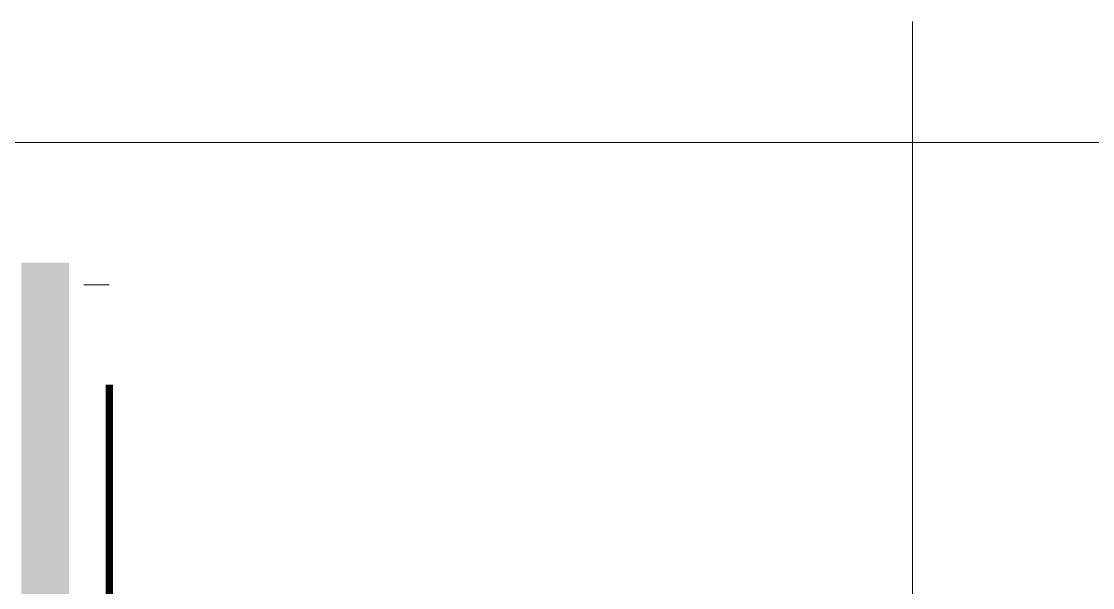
# Model space of a CAD drawing. Header units: millimetres. Extents: x 404985 to 540841, y 1898 to 26709.
# Drawn here: x 503091 to 507352, y 24456 to 26709 of the extents above; entities that cross this region are included whole.
import ezdxf

# ---------------------------------------------------------------- set-up
doc = ezdxf.new("R2010")
doc.units = ezdxf.units.MM
doc.layers.add('TK', color=51, linetype='Continuous', lineweight=18)

# ---------------------------------------------------------------- blocks, each defined once
blk = doc.blocks.new('regggg')
at = {"layer": 'TK', "color": 45, "ltscale": 3}
for p, q in [((188636.5, 5808.9), (188636.5, -13222.3)), ((188636.5, 5808.9), (188636.5, -13222.3)), ((214504.2, 5808.9), (214504.2, -13222.3)), ((214504.2, 5808.9), (214504.2, -13222.3)), ((214504.2, 5808.9), (214504.2, -13222.3)), ((188267, 5439.4), (214873.7, 5439.4))]:
    blk.add_line(p, q, dxfattribs=at)
at = {"layer": 'TK', "color": 45}
blk.add_line((211975, 5004.6), (212052.9, 5004.6), dxfattribs=at)
at = {"layer": 'TK', "color": 45, "ltscale": 3}
for points in [[(188636.5, 5808.9), (188636.5, -13222.3)], [(214504.2, 5808.9), (214504.2, -13222.3)]]:
    blk.add_lwpolyline(points, dxfattribs=at)
at = {"layer": 'TK', "color": 45, "const_width": 21.8}
blk.add_lwpolyline([(212052.9, -12219.7), (212052.9, 4700.3)], dxfattribs=at)
at = {"layer": 'TK', "color": 45}
blk.add_solid([(211784.9, 5072.3), (211784.9, -12464.7), (211930.4, 5072.3), (211930.4, -12464.7)], dxfattribs=at)

msp = doc.modelspace()

# ---------------------------------------------------------------- block references
at = {"xscale": 1.303680000000168, "yscale": 1.303680000000168, "zscale": 1.303680000000168}
for p in [(226991.6, 19135.9), (260714.7, 19135.9)]:
    msp.add_blockref('regggg', p, dxfattribs=at)

doc.saveas('drawing.dxf')
